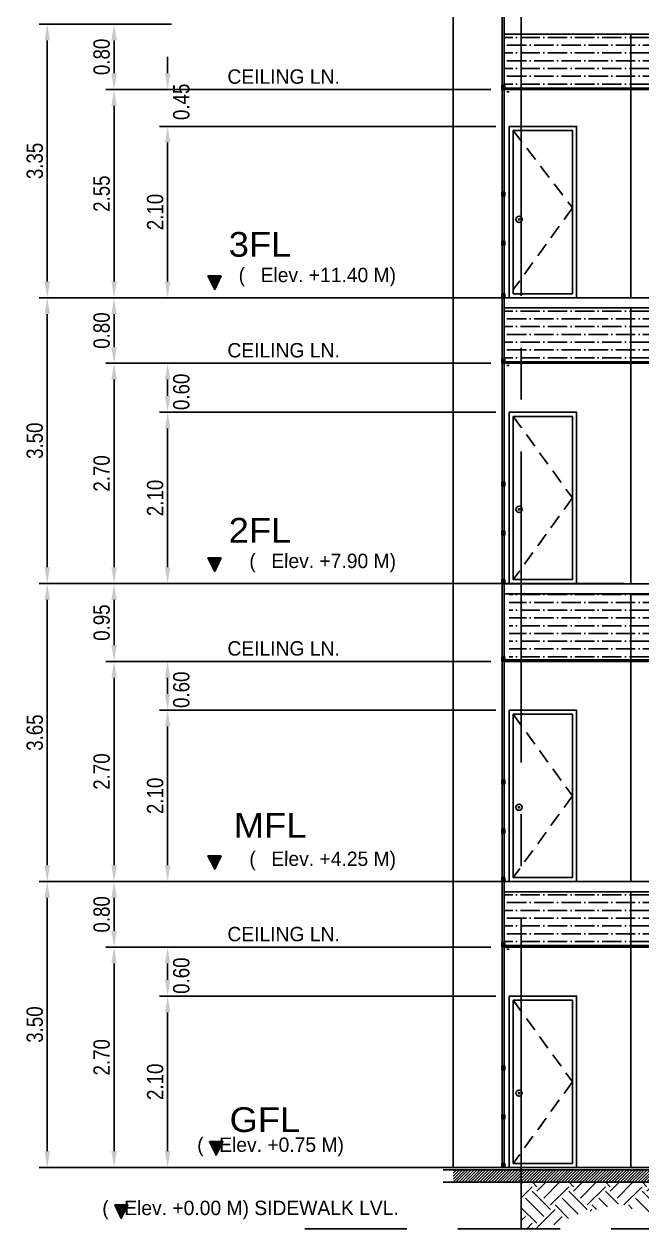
# Model space of a CAD drawing. Header units: millimetres. Extents: x 2148 to 2681, y 758 to 986.
# Drawn here: x 2431.73 to 2439.3, y 846.1 to 860.86 of the extents above; entities that cross this region are included whole.
import ezdxf

# ---------------------------------------------------------------- set-up
doc = ezdxf.new("R2010")
doc.units = ezdxf.units.MM
for name, pattern in [('27-A-2008-DD$0$LVL 11$0$xa-fp_t1_l11_39$0$HIDDEN2', [0.1875, 0.125, -0.0625]), ('CENTER2', [28.575, 19.05, -3.175, 3.175, -3.175]), ('HIDDEN', [0.375, 0.25, -0.125])]:
    doc.linetypes.add(name, pattern=pattern)
for name, color, linetype in [('A-DOOR', 2, 'Continuous'), ('A-Hatch', 253, 'Continuous'), ('A-Mullion', 2, 'Continuous'), ('A-wdw-glaz', 2, 'Continuous'), ('cladding', 2, 'Continuous'), ('ELAYOUT', 4, 'Continuous'), ('hacht', 8, 'Continuous'), ('HATCH', 8, 'Continuous'), ('S_GRID LINES', 252, 'Continuous')]:
    doc.layers.add(name, color=color, linetype=linetype)
doc.styles.add('ARIALNW', font='ARIALN.TTF')
doc.styles.add('MMTX$0$ESMX$0$X-OPTA1D', font='x-opta1d')
doc.dimstyles.new('DIM 100', dxfattribs={"dimtxt": 0.2, "dimasz": 0.2, "dimexe": 0.1, "dimexo": 0, "dimgap": 0.05, "dimtad": 1, "dimzin": 0, "dimdsep": 46, "dimtxsty": 'ARIALNW', "dimcen": 0.09, "dimclrd": 6, "dimclre": 6, "dimclrt": 13, "dimadec": 0, "dimazin": 0, "dimtfac": 1, "dimtofl": 0, "dimtmove": 2, "dimatfit": 3, "dimfxl": 1, "dimtolj": 1, "dimtzin": 0, "dimarcsym": 0})

# ---------------------------------------------------------------- blocks, each defined once
blk = doc.blocks.new('*D2667')
at = {"layer": 'cladding', "color": 6, "lineweight": -2, "transparency": 16777216}
for p, q in [((2437.45, 849.549), (2432.736, 849.549)), ((2432.836, 849.349), (2432.836, 847.049)), ((2438.154, 846.849), (2432.736, 846.849))]:
    blk.add_line(p, q, dxfattribs=at)
at = {"layer": 'cladding', "color": 6, "transparency": 16777216}
for points in [[(2432.803, 849.349), (2432.87, 849.349), (2432.836, 849.549)], [(2432.803, 847.049), (2432.87, 847.049), (2432.836, 846.849)]]:
    blk.add_solid(points, dxfattribs=at)
at = {"layer": 'Defpoints', "color": 0, "transparency": 16777216}
for p in [(2437.45, 849.549), (2432.836, 846.849), (2438.154, 846.849)]:
    blk.add_point(p, dxfattribs=at)
at = {"layer": 'cladding', "color": 13, "transparency": 16777216, "insert": (2432.684, 848.199), "char_height": 0.2, "attachment_point": 5, "rotation": 90, "style": 'ARIALNW'}
blk.add_mtext('\\A1;2.70', dxfattribs=at)
blk = doc.blocks.new('*D2668')
at = {"layer": 'cladding', "color": 6, "lineweight": -2, "transparency": 16777216}
for p, q in [((2433.541, 850.352), (2432.736, 850.352)), ((2432.836, 850.152), (2432.836, 849.749)), ((2433.541, 849.549), (2432.736, 849.549))]:
    blk.add_line(p, q, dxfattribs=at)
at = {"layer": 'cladding', "color": 6, "transparency": 16777216}
for points in [[(2432.803, 850.152), (2432.87, 850.152), (2432.836, 850.352)], [(2432.803, 849.749), (2432.87, 849.749), (2432.836, 849.549)]]:
    blk.add_solid(points, dxfattribs=at)
at = {"layer": 'Defpoints', "color": 0, "transparency": 16777216}
for p in [(2433.541, 850.352), (2432.836, 849.549), (2433.541, 849.549)]:
    blk.add_point(p, dxfattribs=at)
at = {"layer": 'cladding', "color": 13, "transparency": 16777216, "insert": (2432.684, 849.95), "char_height": 0.2, "attachment_point": 5, "rotation": 90, "style": 'ARIALNW'}
blk.add_mtext('\\A1;0.80', dxfattribs=at)
blk = doc.blocks.new('*D2669')
at = {"layer": 'cladding', "color": 6, "lineweight": -2, "transparency": 16777216}
for p, q in [((2437.512, 848.949), (2433.392, 848.949)), ((2433.492, 848.749), (2433.492, 847.049)), ((2439.086, 846.849), (2433.392, 846.849))]:
    blk.add_line(p, q, dxfattribs=at)
at = {"layer": 'cladding', "color": 6, "transparency": 16777216}
for points in [[(2433.459, 848.749), (2433.525, 848.749), (2433.492, 848.949)], [(2433.459, 847.049), (2433.525, 847.049), (2433.492, 846.849)]]:
    blk.add_solid(points, dxfattribs=at)
at = {"layer": 'Defpoints', "color": 0, "transparency": 16777216}
for p in [(2437.512, 848.949), (2433.492, 846.849), (2439.086, 846.849)]:
    blk.add_point(p, dxfattribs=at)
at = {"layer": 'cladding', "color": 13, "transparency": 16777216, "insert": (2433.34, 847.899), "char_height": 0.2, "attachment_point": 5, "rotation": 90, "style": 'ARIALNW'}
blk.add_mtext('\\A1;2.10', dxfattribs=at)
blk = doc.blocks.new('*D2670')
at = {"layer": 'cladding', "color": 6, "lineweight": -2, "transparency": 16777216}
for p, q in [((2437.45, 849.549), (2433.392, 849.549)), ((2433.492, 849.149), (2433.492, 849.349)), ((2437.512, 848.949), (2433.392, 848.949))]:
    blk.add_line(p, q, dxfattribs=at)
at = {"layer": 'cladding', "color": 6, "transparency": 16777216}
for points in [[(2433.459, 849.349), (2433.525, 849.349), (2433.492, 849.549)], [(2433.459, 849.149), (2433.525, 849.149), (2433.492, 848.949)]]:
    blk.add_solid(points, dxfattribs=at)
at = {"layer": 'Defpoints', "color": 0, "transparency": 16777216}
for p in [(2433.492, 849.549), (2437.45, 849.549), (2437.512, 848.949)]:
    blk.add_point(p, dxfattribs=at)
at = {"layer": 'cladding', "color": 13, "transparency": 16777216, "insert": (2433.66, 849.199), "char_height": 0.2, "attachment_point": 5, "rotation": 90, "style": 'ARIALNW'}
blk.add_mtext('\\A1;0.60', dxfattribs=at)
blk = doc.blocks.new('*D2671')
at = {"layer": 'cladding', "color": 6, "lineweight": -2, "transparency": 16777216}
for p, q in [((2437.45, 853.049), (2432.736, 853.049)), ((2432.836, 852.849), (2432.836, 850.552)), ((2438.154, 850.352), (2432.736, 850.352))]:
    blk.add_line(p, q, dxfattribs=at)
at = {"layer": 'cladding', "color": 6, "transparency": 16777216}
for points in [[(2432.803, 852.849), (2432.87, 852.849), (2432.836, 853.049)], [(2432.803, 850.552), (2432.87, 850.552), (2432.836, 850.352)]]:
    blk.add_solid(points, dxfattribs=at)
at = {"layer": 'Defpoints', "color": 0, "transparency": 16777216}
for p in [(2437.45, 853.049), (2432.836, 850.352), (2438.154, 850.352)]:
    blk.add_point(p, dxfattribs=at)
at = {"layer": 'cladding', "color": 13, "transparency": 16777216, "insert": (2432.684, 851.7), "char_height": 0.2, "attachment_point": 5, "rotation": 90, "style": 'ARIALNW'}
blk.add_mtext('\\A1;2.70', dxfattribs=at)
blk = doc.blocks.new('*D2672')
at = {"layer": 'cladding', "color": 6, "lineweight": -2, "transparency": 16777216}
for p, q in [((2433.541, 854.002), (2432.736, 854.002)), ((2432.836, 853.802), (2432.836, 853.249)), ((2433.541, 853.049), (2432.736, 853.049))]:
    blk.add_line(p, q, dxfattribs=at)
at = {"layer": 'cladding', "color": 6, "transparency": 16777216}
for points in [[(2432.803, 853.802), (2432.87, 853.802), (2432.836, 854.002)], [(2432.803, 853.249), (2432.87, 853.249), (2432.836, 853.049)]]:
    blk.add_solid(points, dxfattribs=at)
at = {"layer": 'Defpoints', "color": 0, "transparency": 16777216}
for p in [(2433.541, 854.002), (2432.836, 853.049), (2433.541, 853.049)]:
    blk.add_point(p, dxfattribs=at)
at = {"layer": 'cladding', "color": 13, "transparency": 16777216, "insert": (2432.684, 853.525), "char_height": 0.2, "attachment_point": 5, "rotation": 90, "style": 'ARIALNW'}
blk.add_mtext('\\A1;0.95', dxfattribs=at)
blk = doc.blocks.new('*D2673')
at = {"layer": 'cladding', "color": 6, "lineweight": -2, "transparency": 16777216}
for p, q in [((2437.512, 852.452), (2433.392, 852.452)), ((2433.492, 852.252), (2433.492, 850.552)), ((2439.086, 850.352), (2433.392, 850.352))]:
    blk.add_line(p, q, dxfattribs=at)
at = {"layer": 'cladding', "color": 6, "transparency": 16777216}
for points in [[(2433.459, 852.252), (2433.525, 852.252), (2433.492, 852.452)], [(2433.459, 850.552), (2433.525, 850.552), (2433.492, 850.352)]]:
    blk.add_solid(points, dxfattribs=at)
at = {"layer": 'Defpoints', "color": 0, "transparency": 16777216}
for p in [(2437.512, 852.452), (2433.492, 850.352), (2439.086, 850.352)]:
    blk.add_point(p, dxfattribs=at)
at = {"layer": 'cladding', "color": 13, "transparency": 16777216, "insert": (2433.34, 851.402), "char_height": 0.2, "attachment_point": 5, "rotation": 90, "style": 'ARIALNW'}
blk.add_mtext('\\A1;2.10', dxfattribs=at)
blk = doc.blocks.new('*D2674')
at = {"layer": 'cladding', "color": 6, "lineweight": -2, "transparency": 16777216}
for p, q in [((2437.45, 853.049), (2433.392, 853.049)), ((2433.492, 852.652), (2433.492, 852.849)), ((2437.512, 852.452), (2433.392, 852.452))]:
    blk.add_line(p, q, dxfattribs=at)
at = {"layer": 'cladding', "color": 6, "transparency": 16777216}
for points in [[(2433.459, 852.849), (2433.525, 852.849), (2433.492, 853.049)], [(2433.459, 852.652), (2433.525, 852.652), (2433.492, 852.452)]]:
    blk.add_solid(points, dxfattribs=at)
at = {"layer": 'Defpoints', "color": 0, "transparency": 16777216}
for p in [(2433.492, 853.049), (2437.45, 853.049), (2437.512, 852.452)]:
    blk.add_point(p, dxfattribs=at)
at = {"layer": 'cladding', "color": 13, "transparency": 16777216, "insert": (2433.66, 852.702), "char_height": 0.2, "attachment_point": 5, "rotation": 90, "style": 'ARIALNW'}
blk.add_mtext('\\A1;0.60', dxfattribs=at)
blk = doc.blocks.new('*D2675')
at = {"layer": 'cladding', "color": 6, "lineweight": -2, "transparency": 16777216}
for p, q in [((2437.45, 856.702), (2432.736, 856.702)), ((2432.836, 856.502), (2432.836, 854.202)), ((2438.154, 854.002), (2432.736, 854.002))]:
    blk.add_line(p, q, dxfattribs=at)
at = {"layer": 'cladding', "color": 6, "transparency": 16777216}
for points in [[(2432.803, 856.502), (2432.87, 856.502), (2432.836, 856.702)], [(2432.803, 854.202), (2432.87, 854.202), (2432.836, 854.002)]]:
    blk.add_solid(points, dxfattribs=at)
at = {"layer": 'Defpoints', "color": 0, "transparency": 16777216}
for p in [(2437.45, 856.702), (2432.836, 854.002), (2438.154, 854.002)]:
    blk.add_point(p, dxfattribs=at)
at = {"layer": 'cladding', "color": 13, "transparency": 16777216, "insert": (2432.684, 855.352), "char_height": 0.2, "attachment_point": 5, "rotation": 90, "style": 'ARIALNW'}
blk.add_mtext('\\A1;2.70', dxfattribs=at)
blk = doc.blocks.new('*D2676')
at = {"layer": 'cladding', "color": 6, "lineweight": -2, "transparency": 16777216}
for p, q in [((2433.541, 857.505), (2432.736, 857.505)), ((2432.836, 857.305), (2432.836, 856.902)), ((2433.541, 856.702), (2432.736, 856.702))]:
    blk.add_line(p, q, dxfattribs=at)
at = {"layer": 'cladding', "color": 6, "transparency": 16777216}
for points in [[(2432.803, 857.305), (2432.87, 857.305), (2432.836, 857.505)], [(2432.803, 856.902), (2432.87, 856.902), (2432.836, 856.702)]]:
    blk.add_solid(points, dxfattribs=at)
at = {"layer": 'Defpoints', "color": 0, "transparency": 16777216}
for p in [(2433.541, 857.505), (2432.836, 856.702), (2433.541, 856.702)]:
    blk.add_point(p, dxfattribs=at)
at = {"layer": 'cladding', "color": 13, "transparency": 16777216, "insert": (2432.684, 857.103), "char_height": 0.2, "attachment_point": 5, "rotation": 90, "style": 'ARIALNW'}
blk.add_mtext('\\A1;0.80', dxfattribs=at)
blk = doc.blocks.new('*D2677')
at = {"layer": 'cladding', "color": 6, "lineweight": -2, "transparency": 16777216}
for p, q in [((2437.512, 856.102), (2433.392, 856.102)), ((2433.492, 855.902), (2433.492, 854.202)), ((2439.086, 854.002), (2433.392, 854.002))]:
    blk.add_line(p, q, dxfattribs=at)
at = {"layer": 'cladding', "color": 6, "transparency": 16777216}
for points in [[(2433.459, 855.902), (2433.525, 855.902), (2433.492, 856.102)], [(2433.459, 854.202), (2433.525, 854.202), (2433.492, 854.002)]]:
    blk.add_solid(points, dxfattribs=at)
at = {"layer": 'Defpoints', "color": 0, "transparency": 16777216}
for p in [(2437.512, 856.102), (2433.492, 854.002), (2439.086, 854.002)]:
    blk.add_point(p, dxfattribs=at)
at = {"layer": 'cladding', "color": 13, "transparency": 16777216, "insert": (2433.34, 855.052), "char_height": 0.2, "attachment_point": 5, "rotation": 90, "style": 'ARIALNW'}
blk.add_mtext('\\A1;2.10', dxfattribs=at)
blk = doc.blocks.new('*D2678')
at = {"layer": 'cladding', "color": 6, "lineweight": -2, "transparency": 16777216}
for p, q in [((2437.45, 856.702), (2433.392, 856.702)), ((2433.492, 856.302), (2433.492, 856.502)), ((2437.512, 856.102), (2433.392, 856.102))]:
    blk.add_line(p, q, dxfattribs=at)
at = {"layer": 'cladding', "color": 6, "transparency": 16777216}
for points in [[(2433.459, 856.502), (2433.525, 856.502), (2433.492, 856.702)], [(2433.459, 856.302), (2433.525, 856.302), (2433.492, 856.102)]]:
    blk.add_solid(points, dxfattribs=at)
at = {"layer": 'Defpoints', "color": 0, "transparency": 16777216}
for p in [(2433.492, 856.702), (2437.45, 856.702), (2437.512, 856.102)]:
    blk.add_point(p, dxfattribs=at)
at = {"layer": 'cladding', "color": 13, "transparency": 16777216, "insert": (2433.66, 856.352), "char_height": 0.2, "attachment_point": 5, "rotation": 90, "style": 'ARIALNW'}
blk.add_mtext('\\A1;0.60', dxfattribs=at)
blk = doc.blocks.new('*D2679')
at = {"layer": 'cladding', "color": 6, "lineweight": -2, "transparency": 16777216}
for p, q in [((2437.45, 860.055), (2432.736, 860.055)), ((2432.836, 859.855), (2432.836, 857.705)), ((2438.154, 857.505), (2432.736, 857.505))]:
    blk.add_line(p, q, dxfattribs=at)
at = {"layer": 'cladding', "color": 6, "transparency": 16777216}
for points in [[(2432.803, 859.855), (2432.87, 859.855), (2432.836, 860.055)], [(2432.803, 857.705), (2432.87, 857.705), (2432.836, 857.505)]]:
    blk.add_solid(points, dxfattribs=at)
at = {"layer": 'Defpoints', "color": 0, "transparency": 16777216}
for p in [(2437.45, 860.055), (2432.836, 857.505), (2438.154, 857.505)]:
    blk.add_point(p, dxfattribs=at)
at = {"layer": 'cladding', "color": 13, "transparency": 16777216, "insert": (2432.684, 858.78), "char_height": 0.2, "attachment_point": 5, "rotation": 90, "style": 'ARIALNW'}
blk.add_mtext('\\A1;2.55', dxfattribs=at)
blk = doc.blocks.new('*D2680')
at = {"layer": 'cladding', "color": 6, "lineweight": -2, "transparency": 16777216}
for p, q in [((2433.541, 860.858), (2432.736, 860.858)), ((2432.836, 860.658), (2432.836, 860.255)), ((2433.492, 860.055), (2432.736, 860.055))]:
    blk.add_line(p, q, dxfattribs=at)
at = {"layer": 'cladding', "color": 6, "transparency": 16777216}
for points in [[(2432.803, 860.658), (2432.87, 860.658), (2432.836, 860.858)], [(2432.803, 860.255), (2432.87, 860.255), (2432.836, 860.055)]]:
    blk.add_solid(points, dxfattribs=at)
at = {"layer": 'Defpoints', "color": 0, "transparency": 16777216}
for p in [(2433.541, 860.858), (2432.836, 860.055), (2433.492, 860.055)]:
    blk.add_point(p, dxfattribs=at)
at = {"layer": 'cladding', "color": 13, "transparency": 16777216, "insert": (2432.684, 860.456), "char_height": 0.2, "attachment_point": 5, "rotation": 90, "style": 'ARIALNW'}
blk.add_mtext('\\A1;0.80', dxfattribs=at)
blk = doc.blocks.new('*D2681')
at = {"layer": 'cladding', "color": 6, "lineweight": -2, "transparency": 16777216}
for p, q in [((2437.512, 859.605), (2433.392, 859.605)), ((2433.492, 859.405), (2433.492, 857.705)), ((2439.086, 857.505), (2433.392, 857.505))]:
    blk.add_line(p, q, dxfattribs=at)
at = {"layer": 'cladding', "color": 6, "transparency": 16777216}
for points in [[(2433.459, 859.405), (2433.525, 859.405), (2433.492, 859.605)], [(2433.459, 857.705), (2433.525, 857.705), (2433.492, 857.505)]]:
    blk.add_solid(points, dxfattribs=at)
at = {"layer": 'Defpoints', "color": 0, "transparency": 16777216}
for p in [(2437.512, 859.605), (2433.492, 857.505), (2439.086, 857.505)]:
    blk.add_point(p, dxfattribs=at)
at = {"layer": 'cladding', "color": 13, "transparency": 16777216, "insert": (2433.34, 858.555), "char_height": 0.2, "attachment_point": 5, "rotation": 90, "style": 'ARIALNW'}
blk.add_mtext('\\A1;2.10', dxfattribs=at)
blk = doc.blocks.new('*D2682')
at = {"layer": 'cladding', "color": 6, "lineweight": -2, "transparency": 16777216}
for p, q in [((2433.492, 860.255), (2433.492, 860.455)), ((2437.45, 860.055), (2433.392, 860.055)), ((2437.512, 859.605), (2433.392, 859.605)), ((2433.492, 859.405), (2433.492, 859.205))]:
    blk.add_line(p, q, dxfattribs=at)
at = {"layer": 'cladding', "color": 6, "transparency": 16777216}
for points in [[(2433.459, 860.255), (2433.525, 860.255), (2433.492, 860.055)], [(2433.459, 859.405), (2433.525, 859.405), (2433.492, 859.605)]]:
    blk.add_solid(points, dxfattribs=at)
at = {"layer": 'Defpoints', "color": 0, "transparency": 16777216}
for p in [(2433.492, 860.055), (2437.45, 860.055), (2437.512, 859.605)]:
    blk.add_point(p, dxfattribs=at)
at = {"layer": 'cladding', "color": 13, "transparency": 16777216, "insert": (2433.66, 859.905), "char_height": 0.2, "attachment_point": 5, "rotation": 90, "style": 'ARIALNW'}
blk.add_mtext('\\A1;0.45', dxfattribs=at)
blk = doc.blocks.new('*D2702')
at = {"layer": 'cladding', "color": 6, "linetype": 'ByBlock', "lineweight": -2, "transparency": 16777216}
for p, q in [((2432.736, 854.002), (2431.917, 854.002)), ((2432.017, 850.552), (2432.017, 853.802)), ((2432.736, 850.352), (2431.917, 850.352))]:
    blk.add_line(p, q, dxfattribs=at)
at = {"layer": 'cladding', "color": 6, "transparency": 16777216}
for points in [[(2431.984, 853.802), (2432.051, 853.802), (2432.017, 854.002)], [(2431.984, 850.552), (2432.051, 850.552), (2432.017, 850.352)]]:
    blk.add_solid(points, dxfattribs=at)
at = {"layer": 'Defpoints', "color": 0, "transparency": 16777216}
for p in [(2432.017, 854.002), (2432.736, 854.002), (2432.736, 850.352)]:
    blk.add_point(p, dxfattribs=at)
at = {"layer": 'cladding', "color": 13, "transparency": 16777216, "insert": (2431.865, 852.177), "char_height": 0.2, "attachment_point": 5, "rotation": 90, "style": 'ARIALNW'}
blk.add_mtext('\\A1;3.65', dxfattribs=at)
blk = doc.blocks.new('*D2703')
at = {"layer": 'cladding', "color": 6, "linetype": 'ByBlock', "lineweight": -2, "transparency": 16777216}
for p, q in [((2432.327, 850.352), (2431.917, 850.352)), ((2432.017, 850.152), (2432.017, 847.049)), ((2432.736, 846.849), (2431.917, 846.849))]:
    blk.add_line(p, q, dxfattribs=at)
at = {"layer": 'cladding', "color": 6, "transparency": 16777216}
for points in [[(2431.984, 850.152), (2432.051, 850.152), (2432.017, 850.352)], [(2431.984, 847.049), (2432.051, 847.049), (2432.017, 846.849)]]:
    blk.add_solid(points, dxfattribs=at)
at = {"layer": 'Defpoints', "color": 0, "transparency": 16777216}
for p in [(2432.327, 850.352), (2432.017, 846.849), (2432.736, 846.849)]:
    blk.add_point(p, dxfattribs=at)
at = {"layer": 'cladding', "color": 13, "transparency": 16777216, "insert": (2431.865, 848.6), "char_height": 0.2, "attachment_point": 5, "rotation": 90, "style": 'ARIALNW'}
blk.add_mtext('\\A1;3.50', dxfattribs=at)
blk = doc.blocks.new('*D2704')
at = {"layer": 'cladding', "color": 6, "linetype": 'ByBlock', "lineweight": -2, "transparency": 16777216}
for p, q in [((2432.736, 857.505), (2431.917, 857.505)), ((2432.017, 854.202), (2432.017, 857.305)), ((2432.327, 854.002), (2431.917, 854.002))]:
    blk.add_line(p, q, dxfattribs=at)
at = {"layer": 'cladding', "color": 6, "transparency": 16777216}
for points in [[(2431.984, 857.305), (2432.051, 857.305), (2432.017, 857.505)], [(2431.984, 854.202), (2432.051, 854.202), (2432.017, 854.002)]]:
    blk.add_solid(points, dxfattribs=at)
at = {"layer": 'Defpoints', "color": 0, "transparency": 16777216}
for p in [(2432.017, 857.505), (2432.736, 857.505), (2432.327, 854.002)]:
    blk.add_point(p, dxfattribs=at)
at = {"layer": 'cladding', "color": 13, "transparency": 16777216, "insert": (2431.865, 855.753), "char_height": 0.2, "attachment_point": 5, "rotation": 90, "style": 'ARIALNW'}
blk.add_mtext('\\A1;3.50', dxfattribs=at)
blk = doc.blocks.new('*D2705')
at = {"layer": 'cladding', "color": 6, "linetype": 'ByBlock', "lineweight": -2, "transparency": 16777216}
for p, q in [((2432.736, 860.858), (2431.917, 860.858)), ((2432.017, 860.658), (2432.017, 857.705)), ((2432.736, 857.505), (2431.917, 857.505))]:
    blk.add_line(p, q, dxfattribs=at)
at = {"layer": 'cladding', "color": 6, "transparency": 16777216}
for points in [[(2431.984, 860.658), (2432.051, 860.658), (2432.017, 860.858)], [(2431.984, 857.705), (2432.051, 857.705), (2432.017, 857.505)]]:
    blk.add_solid(points, dxfattribs=at)
at = {"layer": 'Defpoints', "color": 0, "transparency": 16777216}
for p in [(2432.736, 860.858), (2432.017, 857.505), (2432.736, 857.505)]:
    blk.add_point(p, dxfattribs=at)
at = {"layer": 'cladding', "color": 13, "transparency": 16777216, "insert": (2431.865, 859.181), "char_height": 0.2, "attachment_point": 5, "rotation": 90, "style": 'ARIALNW'}
blk.add_mtext('\\A1;3.35', dxfattribs=at)

msp = doc.modelspace()

# ---------------------------------------------------------------- hatches: boundary and pattern name
for points in [[(2434.14786, 857.7716718), (2433.9851116, 857.7716718), (2434.0682628, 857.6054778)], [(2434.14786, 854.3186961), (2433.9851116, 854.3186961), (2434.0682628, 854.1525021)], [(2434.14786, 850.6686961), (2433.9851116, 850.6686961), (2434.0682628, 850.5025021)], [(2434.0068029, 847.1657204), (2434.1695514, 847.1657204), (2434.0864002, 846.9995264)], [(2432.8435772, 846.3911705), (2433.0063256, 846.3911705), (2432.9231744, 846.2249765)]]:
    msp.add_hatch(color=2).paths.add_polyline_path(points)
at = {"layer": 'hacht'}
h = msp.add_hatch(dxfattribs=at)
h.set_pattern_fill('ANSI36', color=256, scale=0.03, angle=135, style=0)
h.set_pattern_definition([(180, (-20.25471, -19.7964), (-0.1666875, -0.09525), [0.238125, -0.047625, 0, -0.047625])])
h.paths.add_polyline_path([(2437.6753349, 860.7326036), (2437.6211727, 860.7326036), (2437.6211727, 860.6826035), (2437.6160165, 860.6826035), (2437.6160165, 859.9746279), (2437.6753349, 859.9746279)])
h.paths.add_polyline_path([(2439.1718458, 860.0546279), (2440.9389087, 860.0546279), (2440.9389087, 860.7326036), (2439.1718458, 860.7326036)])
h.paths.add_polyline_path([(2438.5003803, 860.0746279), (2439.1718458, 860.0746279), (2439.1718458, 860.7326036), (2438.5003803, 860.7326036)])
h.paths.add_polyline_path([(2437.6753349, 860.0746279), (2438.5003803, 860.0746279), (2438.5003803, 860.7326036), (2437.6753349, 860.7326036)])
h = msp.add_hatch(dxfattribs=at)
h.set_pattern_fill('ANSI36', color=256, scale=0.03, angle=135, style=0)
h.set_pattern_definition([(180, (-20.25471, -23.14937), (-0.1666875, -0.09525), [0.238125, -0.047625, 0, -0.047625])])
h.paths.add_polyline_path([(2437.6753349, 857.3796279), (2437.6211727, 857.3796279), (2437.6211727, 857.3296278), (2437.6160165, 857.3296278), (2437.6160165, 856.6216522), (2437.6753349, 856.6216522)])
h.paths.add_polyline_path([(2439.1718458, 856.7016522), (2440.9389087, 856.7016522), (2440.9389087, 857.3796279), (2439.1718458, 857.3796279)])
h.paths.add_polyline_path([(2438.5003803, 856.7216522), (2439.1718458, 856.7216522), (2439.1718458, 857.3796279), (2438.5003803, 857.3796279)])
h.paths.add_polyline_path([(2437.6753349, 856.7216522), (2438.5003803, 856.7216522), (2438.5003803, 857.3796279), (2437.6753349, 857.3796279)])
h = msp.add_hatch(dxfattribs=at)
h.set_pattern_fill('ANSI36', color=256, scale=0.03, angle=135, style=0)
h.set_pattern_definition([(180, (-20.25471, -9.28747), (-0.1666875, -0.09525), [0.238125, -0.047625, 0, -0.047625])])
h.paths.add_polyline_path([(2437.6753349, 853.0686765), (2438.5003803, 853.0686765), (2438.5003803, 853.9266522), (2437.6753349, 853.9266522)])
h.paths.add_polyline_path([(2439.1718458, 853.9266522), (2438.5003803, 853.9266522), (2438.5003803, 853.0686765), (2439.1718458, 853.0686765)])
h.paths.add_polyline_path([(2440.9389087, 853.0686765), (2440.9389087, 853.9266522), (2439.1718458, 853.9266522), (2439.1718458, 853.0686765)])
h.paths.add_polyline_path([(2440.9389087, 853.9266522), (2440.9389087, 853.0686765), (2446.7369789, 853.0686765), (2446.7369789, 853.9266522)])
edge = h.paths.add_edge_path()
edge.add_line((2447.0107204, 853.8766522), (2446.7369789, 853.8766522))
edge.add_line((2446.7369789, 853.8766522), (2446.7369789, 853.2964086))
edge.add_line((2446.7369789, 853.2964086), (2447.0107204, 853.2964086))
edge.add_line((2447.0107204, 853.2964086), (2447.0107204, 853.3150136))
edge.add_line((2447.0107204, 853.3150136), (2446.8357714, 853.3150136))
edge.add_arc((2446.8357714, 853.3222691), 0.0072555, 184.29209351, 270, ccw=False)
edge.add_line((2446.8285363, 853.3217261), (2446.8285363, 853.8513348))
edge.add_arc((2446.8357714, 853.8507918), 0.0072555, 90.36544512, 175.70790659, ccw=False)
edge.add_line((2446.8357251, 853.8580471), (2447.0107204, 853.8580471))
edge.add_line((2447.0107204, 853.8580471), (2447.0107204, 853.8766522))
h = msp.add_hatch(dxfattribs=at)
h.set_pattern_fill('ANSI36', color=256, scale=0.03, angle=135, style=0)
h.set_pattern_definition([(180, (-20.25471, -30.30235), (-0.1666875, -0.09525), [0.238125, -0.047625, 0, -0.047625])])
h.paths.add_polyline_path([(2437.6753349, 850.2266522), (2437.6211727, 850.2266522), (2437.6211727, 850.1766521), (2437.6160165, 850.1766521), (2437.6160165, 849.4686765), (2437.6753349, 849.4686765)])
h.paths.add_polyline_path([(2439.1718458, 849.5486765), (2440.9389087, 849.5486765), (2440.9389087, 850.2266522), (2439.1718458, 850.2266522)])
h.paths.add_polyline_path([(2438.5003803, 849.5686765), (2439.1718458, 849.5686765), (2439.1718458, 850.2266522), (2438.5003803, 850.2266522)])
h.paths.add_polyline_path([(2437.6753349, 849.5686765), (2438.5003803, 849.5686765), (2438.5003803, 850.2266522), (2437.6753349, 850.2266522)])
h = msp.add_hatch(dxfattribs=at)
h.set_pattern_fill('EARTH', color=256, scale=0.05, angle=45, style=0)
h.set_pattern_definition([(45, (-16.12157, 3e-13), (3e-17, 0.449012806), [0.3175, -0.3175]), (45, (-16.20576, 0.0842), (3e-17, 0.449012806), [0.3175, -0.3175]), (45, (-16.28995, 0.16838), (3e-17, 0.449012806), [0.3175, -0.3175]), (135, (-16.28995, 0.2245), (-0.449012806, 3e-17), [0.3175, -0.3175]), (135, (-16.20576, 0.3087), (-0.449012806, 3e-17), [0.3175, -0.3175]), (135, (-16.12157, 0.3929), (-0.449012806, 3e-17), [0.3175, -0.3175])])
h.paths.add_polyline_path([(2438.1088204, 846.0986765), (2438.5220769, 846.2769287), (2439.0118598, 846.3992955), (2439.4098109, 846.2692812), (2439.708271, 846.0986765), (2439.9761204, 846.2310414), (2440.3434609, 846.2310414), (2440.5347838, 846.0986765), (2440.9389087, 846.0986765), (2440.9389087, 846.6676818), (2437.8227137, 846.6676818), (2437.8227137, 846.0986765)])
at = {"layer": 'HATCH'}
h = msp.add_hatch(dxfattribs=at)
h.set_pattern_fill('ANSI31', color=256, scale=0.008, style=0)
h.set_pattern_definition([(45, (-20.25471, -9.28747), (-0.01796051224, 0.01796051224), [])])
h.paths.add_polyline_path([(2436.9901393, 846.8190308), (2436.9901393, 846.6676818), (2441.1089812, 846.6676818), (2441.1089812, 846.8190308)])

# ---------------------------------------------------------------- linework, layer by layer
at = {"color": 2, "elevation": 0}
for points in [[(2434.14786, 857.7716718), (2433.9851116, 857.7716718), (2434.0682628, 857.6054778), (2434.14786, 857.7716718)], [(2434.14786, 854.3186961), (2433.9851116, 854.3186961), (2434.0682628, 854.1525021), (2434.14786, 854.3186961)], [(2434.14786, 850.6686961), (2433.9851116, 850.6686961), (2434.0682628, 850.5025021), (2434.14786, 850.6686961)], [(2434.0068029, 847.1657204), (2434.1695514, 847.1657204), (2434.0864002, 846.9995264), (2434.0068029, 847.1657204)], [(2432.8435772, 846.3911705), (2433.0063256, 846.3911705), (2432.9231744, 846.2249765), (2432.8435772, 846.3911705)]]:
    msp.add_lwpolyline(points, dxfattribs=at)
at = {"layer": 'A-DOOR'}
for p, q in [((2438.5003803, 859.6046279, 0), (2437.6753349, 859.6046279, 0)), ((2438.5003803, 856.1016522, 0), (2437.6753349, 856.1016522, 0)), ((2438.5003803, 852.4516522, 0), (2437.6753349, 852.4516522, 0)), ((2438.5003803, 848.9486765, 0), (2437.6753349, 848.9486765, 0))]:
    msp.add_line(p, q, dxfattribs=at)
at = {"layer": 'A-DOOR', "elevation": 0}
for points in [[(2437.6753349, 859.6046279), (2438.5003803, 859.6046279), (2438.5003803, 857.5046279), (2437.6753349, 857.5046279)], [(2437.7253349, 859.5546279), (2438.4503803, 859.5546279), (2438.4503803, 857.5546279), (2437.7253349, 857.5546279)], [(2437.6753349, 856.1016522), (2438.5003803, 856.1016522), (2438.5003803, 854.0016522), (2437.6753349, 854.0016522)], [(2437.7253349, 856.0516522), (2438.4503803, 856.0516522), (2438.4503803, 854.0516522), (2437.7253349, 854.0516522)], [(2437.6753349, 852.4516522), (2438.5003803, 852.4516522), (2438.5003803, 850.3516522), (2437.6753349, 850.3516522)], [(2437.7253349, 852.4016522), (2438.4503803, 852.4016522), (2438.4503803, 850.4016522), (2437.7253349, 850.4016522)], [(2437.6753349, 848.9486765), (2438.5003803, 848.9486765), (2438.5003803, 846.8486765), (2437.6753349, 846.8486765)], [(2437.7253349, 848.8986765), (2438.4503803, 848.8986765), (2438.4503803, 846.8986765), (2437.7253349, 846.8986765)]]:
    msp.add_lwpolyline(points, close=True, dxfattribs=at)
at = {"layer": 'A-DOOR'}
for centre, radius in [((2437.796255, 858.4653827, 0), 0.0371384), ((2437.796255, 858.4653827, 0), 0.0081208), ((2437.796255, 854.912407, 0), 0.0371384), ((2437.796255, 854.912407, 0), 0.0081208), ((2437.796255, 851.262407, 0), 0.0371384), ((2437.796255, 851.262407, 0), 0.0081208), ((2437.796255, 847.7594313, 0), 0.0371384), ((2437.796255, 847.7594313, 0), 0.0081208)]:
    msp.add_circle(centre, radius, dxfattribs=at)
at = {"layer": 'A-Hatch'}
for p, q in [((2436.9901393, 846.8486765, 0), (2436.9901393, 877.7474821, 0)), ((2439.1660105, 857.5046279, 0), (2439.1660105, 860.7326036, 0)), ((2439.1660105, 854.0016522, 0), (2439.1660105, 857.3796279, 0)), ((2439.1660105, 850.3516522, 0), (2439.1660105, 853.8766522, 0)), ((2439.1660105, 846.8486765, 0), (2439.1660105, 850.2266522, 0))]:
    msp.add_line(p, q, dxfattribs=at)
at = {"layer": 'A-Mullion'}
for p, q in [((2437.5910165, 860.1067683, 0), (2437.6160165, 860.1067683, 0)), ((2437.5910165, 860.0567683, 0), (2437.6160165, 860.0567683, 0)), ((2437.6038264, 860.1067683, 0), (2437.6035165, 860.0567683, 0)), ((2437.5910165, 858.7996279, 0), (2437.6160165, 858.7996279, 0)), ((2437.5910165, 858.7496279, 0), (2437.6160165, 858.7496279, 0)), ((2437.6038264, 858.7996279, 0), (2437.6035165, 858.7496279, 0)), ((2437.5910165, 858.1996279, 0), (2437.6160165, 858.1996279, 0)), ((2437.5910165, 858.1496279, 0), (2437.6160165, 858.1496279, 0)), ((2437.6035165, 858.1996279, 0), (2437.6035165, 858.1496279, 0)), ((2437.5910165, 857.5546279, 0), (2437.6160165, 857.5546279, 0)), ((2437.5910165, 857.5046279, 0), (2437.6160165, 857.5046279, 0)), ((2437.5910165, 857.5046279, 0), (2437.6160165, 857.5046279, 0)), ((2437.6038264, 857.5546279, 0), (2437.6035165, 857.5046279, 0)), ((2437.5910165, 856.7537926, 0), (2437.6160165, 856.7537926, 0)), ((2437.6038264, 856.7537926, 0), (2437.6035165, 856.7037926, 0)), ((2437.5910165, 856.7037926, 0), (2437.6160165, 856.7037926, 0)), ((2437.5910165, 855.2466522, 0), (2437.6160165, 855.2466522, 0)), ((2437.5910165, 855.1966522, 0), (2437.6160165, 855.1966522, 0)), ((2437.6038264, 855.2466522, 0), (2437.6035165, 855.1966522, 0)), ((2437.5910165, 854.6466522, 0), (2437.6160165, 854.6466522, 0)), ((2437.5910165, 854.5966522, 0), (2437.6160165, 854.5966522, 0)), ((2437.6035165, 854.6466522, 0), (2437.6035165, 854.5966522, 0)), ((2437.5910165, 854.0516522, 0), (2437.6160165, 854.0516522, 0)), ((2437.5910165, 854.0016522, 0), (2437.6160165, 854.0016522, 0)), ((2437.5910165, 854.0016522, 0), (2437.6160165, 854.0016522, 0)), ((2437.6038264, 854.0516522, 0), (2437.6035165, 854.0016522, 0)), ((2437.5910165, 853.1037926, 0), (2437.6160165, 853.1037926, 0)), ((2437.5910165, 853.0537926, 0), (2437.6160165, 853.0537926, 0)), ((2437.6038264, 853.1037926, 0), (2437.6035165, 853.0537926, 0)), ((2437.5910165, 851.5966522, 0), (2437.6160165, 851.5966522, 0)), ((2437.6038264, 851.5966522, 0), (2437.6035165, 851.5466522, 0)), ((2437.5910165, 851.5466522, 0), (2437.6160165, 851.5466522, 0)), ((2437.5910165, 850.9966522, 0), (2437.6160165, 850.9966522, 0)), ((2437.6035165, 850.9966522, 0), (2437.6035165, 850.9466522, 0)), ((2437.5910165, 850.9466522, 0), (2437.6160165, 850.9466522, 0)), ((2437.5910165, 850.4016522, 0), (2437.6160165, 850.4016522, 0)), ((2437.6038264, 850.4016522, 0), (2437.6035165, 850.3516522, 0)), ((2437.5910165, 850.3516522, 0), (2437.6160165, 850.3516522, 0)), ((2437.5910165, 850.3516522, 0), (2437.6160165, 850.3516522, 0)), ((2437.5910165, 849.6008169, 0), (2437.6160165, 849.6008169, 0)), ((2437.5910165, 849.5508169, 0), (2437.6160165, 849.5508169, 0)), ((2437.6038264, 849.6008169, 0), (2437.6035165, 849.5508169, 0)), ((2437.5910165, 848.0936765, 0.0000001), (2437.6160165, 848.0936765, 0.0000001)), ((2437.5910165, 848.0436765, 0.0000001), (2437.6160165, 848.0436765, 0.0000001)), ((2437.6038264, 848.0936765, 0.0000001), (2437.6035165, 848.0436765, 0.0000001)), ((2437.5910165, 847.4936765, 0.0000001), (2437.6160165, 847.4936765, 0.0000001)), ((2437.5910165, 847.4436765, 0.0000001), (2437.6160165, 847.4436765, 0.0000001)), ((2437.6035165, 847.4936765, 0.0000001), (2437.6035165, 847.4436765, 0.0000001)), ((2437.5910165, 846.8986765, 0.0000001), (2437.6160165, 846.8986765, 0.0000001)), ((2437.5910165, 846.8486765, 0.0000001), (2437.6160165, 846.8486765, 0.0000001)), ((2437.5910165, 846.8486765, 0.0000001), (2437.6160165, 846.8486765, 0.0000001)), ((2437.6038264, 846.8986765, 0.0000001), (2437.6035165, 846.8486765, 0.0000001))]:
    msp.add_line(p, q, dxfattribs=at)
for points, elevation in [([(2437.5864801, 860.1067683), (2437.6211727, 860.1067683), (2437.6211727, 860.0567683), (2437.5864801, 860.0567683)], 0), ([(2437.5864801, 858.7996279), (2437.6211727, 858.7996279), (2437.6211727, 858.7496279), (2437.5864801, 858.7496279)], 0), ([(2437.5864801, 858.1996279), (2437.6211727, 858.1996279), (2437.6211727, 858.1496279), (2437.5864801, 858.1496279)], 0), ([(2437.5864801, 857.5546279), (2437.6211727, 857.5546279), (2437.6211727, 857.5046279), (2437.5864801, 857.5046279)], 0), ([(2437.5864801, 856.7537926), (2437.6211727, 856.7537926), (2437.6211727, 856.7037926), (2437.5864801, 856.7037926)], 0), ([(2437.5864801, 855.2466522), (2437.6211727, 855.2466522), (2437.6211727, 855.1966522), (2437.5864801, 855.1966522)], 0), ([(2437.5864801, 854.6466522), (2437.6211727, 854.6466522), (2437.6211727, 854.5966522), (2437.5864801, 854.5966522)], 0), ([(2437.5864801, 854.0516522), (2437.6211727, 854.0516522), (2437.6211727, 854.0016522), (2437.5864801, 854.0016522)], 0), ([(2437.5864801, 853.1037926), (2437.6211727, 853.1037926), (2437.6211727, 853.0537926), (2437.5864801, 853.0537926)], 0), ([(2437.5864801, 851.5966522), (2437.6211727, 851.5966522), (2437.6211727, 851.5466522), (2437.5864801, 851.5466522)], 0), ([(2437.5864801, 850.9966522), (2437.6211727, 850.9966522), (2437.6211727, 850.9466522), (2437.5864801, 850.9466522)], 0), ([(2437.5864801, 850.4016522), (2437.6211727, 850.4016522), (2437.6211727, 850.3516522), (2437.5864801, 850.3516522)], 0), ([(2437.5864801, 849.6008169), (2437.6211727, 849.6008169), (2437.6211727, 849.5508169), (2437.5864801, 849.5508169)], 0), ([(2437.5864801, 848.0936765), (2437.6211727, 848.0936765), (2437.6211727, 848.0436765), (2437.5864801, 848.0436765)], 0.0000001), ([(2437.5864801, 847.4936765), (2437.6211727, 847.4936765), (2437.6211727, 847.4436765), (2437.5864801, 847.4436765)], 0.0000001), ([(2437.5864801, 846.8986765), (2437.6211727, 846.8986765), (2437.6211727, 846.8486765), (2437.5864801, 846.8486765)], 0.0000001)]:
    msp.add_lwpolyline(points, close=True, dxfattribs=dict(at, elevation=elevation))
at = {"layer": 'A-wdw-glaz', "ltscale": 10}
for p, q in [((2437.5910165, 848.0936765, 0.0000001), (2437.5910165, 877.7474821, 0.0000001)), ((2437.6160165, 848.0936765, 0.0000001), (2437.6160165, 877.7474821, 0.0000001)), ((2437.5910165, 847.4936765, 0.0000001), (2437.5910165, 848.0436765, 0.0000001)), ((2437.6160165, 847.4936765, 0.0000001), (2437.6160165, 848.0436765, 0.0000001)), ((2437.5910165, 846.8986765, 0.0000001), (2437.5910165, 847.4436765, 0.0000001)), ((2437.6160165, 846.8986765, 0.0000001), (2437.6160165, 847.4436765, 0.0000001))]:
    msp.add_line(p, q, dxfattribs=at)
at = {"layer": 'cladding'}
for p, q in [((2437.6160165, 860.7326036, 0), (2447.1477137, 860.7326036, 0)), ((2437.6160165, 857.3796279, 0), (2447.1477137, 857.3796279, 0)), ((2437.6160165, 853.8766522, 0), (2447.1477137, 853.8766522, 0)), ((2437.6160165, 850.2266522, 0), (2447.1477137, 850.2266522, 0)), ((2435.1733653, 846.8486765, 0), (2449.7126583, 846.8486765, 0))]:
    msp.add_line(p, q, dxfattribs=at)
at = {"layer": 'ELAYOUT', "ltscale": 10}
for p, q in [((2437.6160165, 857.5046279, 0), (2447.1477137, 857.5046279, 0)), ((2437.6160165, 854.0016522, 0), (2447.1477137, 854.0016522, 0)), ((2437.6160165, 850.3516522, 0), (2447.1477137, 850.3516522, 0)), ((2436.8662353, 846.8190308, 0), (2441.1089812, 846.8190308, 0)), ((2436.8662353, 846.6676818, 0), (2441.1089812, 846.6676818, 0))]:
    msp.add_line(p, q, dxfattribs=at)
at = {"layer": 'ELAYOUT', "linetype": '27-A-2008-DD$0$LVL 11$0$xa-fp_t1_l11_39$0$HIDDEN2', "ltscale": 10}
msp.add_line((2435.1733653, 846.0986765, 0), (2451.3941205, 846.0986765, 0), dxfattribs=at)
at = {"layer": 'hacht'}
for p, q in [((2437.6160165, 860.0746279, 0), (2447.1377137, 860.0746279, 0)), ((2437.6160165, 860.0546279, 0), (2447.1477137, 860.0546279, 0)), ((2437.6160165, 856.7216522, 0), (2447.1377137, 856.7216522, 0)), ((2437.6160165, 856.7016522, 0), (2447.1477137, 856.7016522, 0)), ((2437.6160165, 853.0686765, 0), (2447.1377137, 853.0686765, 0)), ((2437.6160165, 853.0486765, 0), (2447.1477137, 853.0486765, 0)), ((2437.6160165, 849.5686765, 0), (2447.1007204, 849.5686765, 0)), ((2437.6160165, 849.5486765, 0), (2447.1007204, 849.5486765, 0))]:
    msp.add_line(p, q, dxfattribs=at)
at = {"layer": 'HATCH', "linetype": 'HIDDEN', "ltscale": 0.7}
for p, q in [((2437.7253349, 859.5546279, 0), (2438.4503803, 858.6046279, 0)), ((2438.4503803, 858.6046279, 0), (2437.7253349, 857.6046279, 0)), ((2437.7253349, 856.0516522, 0), (2438.4503803, 855.0516522, 0)), ((2438.4503803, 855.0516522, 0), (2437.7253349, 854.0516522, 0)), ((2437.7253349, 852.4016522, 0), (2438.4503803, 851.4016522, 0)), ((2438.4503803, 851.4016522, 0), (2437.7253349, 850.4016522, 0)), ((2437.7253349, 848.8986765, 0), (2438.4503803, 847.8986765, 0)), ((2438.4503803, 847.8986765, 0), (2437.7253349, 846.8986765, 0))]:
    msp.add_line(p, q, dxfattribs=at)
at = {"layer": 'S_GRID LINES', "linetype": 'CENTER2', "ltscale": 0.2}
msp.add_line((2437.8227137, 846.0964977, 0), (2437.8227137, 883.1528969, 0), dxfattribs=at)

# ---------------------------------------------------------------- texts
at = {"color": 2, "style": 'MMTX$0$ESMX$0$X-OPTA1D', "width": 1.1}
for s, p in [('3FL', (2434.2398404, 858.0075612, 0)), ('2FL', (2434.2398405, 854.5045855, 0)), ('MFL', (2434.3025942, 850.8902594, 0)), ('GFL', (2434.2507015, 847.2835494, 0))]:
    msp.add_text(s, height=0.3024, dxfattribs=at).set_placement(p)
at = {"color": 2, "char_height": 0.1764, "style": 'MMTX$0$ESMX$0$X-OPTA1D'}
for s, insert, width, attachment_point, rotation in [('CEILING LN.', (2434.2243362, 860.3027197, 0), 7.886992949, 1, 0.01263539), ('({\\fMicrosoft JhengHei|b0|i0|c0|p34; \\fMS Shell Dlg 2|b0|i0|c0|p0;\\H0.6666x;   }Elev. +11.40 M)', (2436.2896151, 857.8721818, 0), 7.887003976, 3, 359.98736461), ('CEILING LN.', (2434.2243362, 856.949744, 0), 7.886992949, 1, 0.01263539), ('({\\fMicrosoft JhengHei|b0|i0|c0|p34; \\fMS Shell Dlg 2|b0|i0|c0|p0;\\H0.6666x;   }Elev. +7.90 M)', (2436.289604, 854.3692061, 0), 7.886992949, 3, 359.98736461), ('CEILING LN.', (2434.2243362, 853.2967683, 0), 7.886992949, 1, 0.01263539), ('({\\fMicrosoft JhengHei|b0|i0|c0|p34; \\fMS Shell Dlg 2|b0|i0|c0|p0;\\H0.6666x;   }Elev. +4.25 M)', (2436.289604, 850.7192061, 0), 7.886992949, 3, 359.98736461), ('CEILING LN.', (2434.2243362, 849.7967683, 0), 7.886992949, 1, 0.01263539), ('({\\fMicrosoft JhengHei|b0|i0|c0|p34; \\fMS Shell Dlg 2|b0|i0|c0|p0;\\H0.6666x;   }Elev. +0.75 M)', (2433.8543126, 847.2162304, 0), 7.886992949, 1, 0.01263539), ('({\\fMicrosoft JhengHei|b0|i0|c0|p34; \\fMS Shell Dlg 2|b0|i0|c0|p0;\\H0.6666x;   }Elev. +0.00 M) SIDEWALK LVL.', (2432.6910869, 846.4416805, 0), 7.886992949, 1, 0.01263539)]:
    msp.add_mtext(s, dxfattribs=dict(at, insert=insert, width=width, attachment_point=attachment_point, rotation=rotation))

# ---------------------------------------------------------------- dimensions: what is measured, and where the dimension line sits
at = {"layer": 'cladding'}
for base, p1, p2, picture, middle in [((2432.0171668, 857.5046279, 0), (2432.7364715, 860.8576036, 0), (2432.7364715, 857.5046279, 0), '*D2705', (2431.8650522, 859.1811157, 0)), ((2432.0171668, 857.5046278, 0), (2432.3268191, 854.0016522, 0), (2432.7364715, 857.5046278, 0), '*D2704', (2431.8650522, 855.75314, 0)), ((2432.0171668, 854.0016522, 0), (2432.7364715, 850.3516522, 0), (2432.7364715, 854.0016522, 0), '*D2702', (2431.8650522, 852.1766522, 0)), ((2432.0171668, 846.8486765, 0), (2432.3268191, 850.3516522, 0), (2432.7364715, 846.8486765, 0), '*D2703', (2431.8650522, 848.6001643, 0))]:
    dim = msp.add_linear_dim(base=base, p1=p1, p2=p2, angle=90, dimstyle='DIM 100', dxfattribs=at)
    dim.commit()
    dim.dimension.update_dxf_attribs({"geometry": picture, "text_midpoint": middle})
for base, p1, p2, picture, middle in [((2432.8364715, 860.0546279, 0), (2433.5406308, 860.8576035, 0), (2433.4918916, 860.0546279, 0), '*D2680', (2432.6843569, 860.4561157, 0)), ((2432.8364715, 857.5046279, 0), (2437.450211, 860.0546279, 0), (2438.1541719, 857.5046279, 0), '*D2679', (2432.6843569, 858.7796279, 0)), ((2433.4918916, 857.5046279, 0), (2437.5118354, 859.6046279, 0), (2439.0856701, 857.5046279, 0), '*D2681', (2433.339777, 858.5546279, 0)), ((2432.8364715, 856.7016522, 0), (2433.5406308, 857.5046278, 0), (2433.5406308, 856.7016522, 0), '*D2676', (2432.6843569, 857.10314, 0)), ((2432.8364715, 854.0016522, 0), (2437.450211, 856.7016522, 0), (2438.1541719, 854.0016522, 0), '*D2675', (2432.6843569, 855.3516522, 0)), ((2433.4918916, 854.0016522, 0), (2437.5118354, 856.1016522, 0), (2439.0856701, 854.0016522, 0), '*D2677', (2433.339777, 855.0516522, 0)), ((2432.8364715, 853.0486765, 0), (2433.5406308, 854.0016522, 0), (2433.5406308, 853.0486765, 0), '*D2672', (2432.6843569, 853.5251643, 0)), ((2432.8364715, 850.3516522, 0), (2437.450211, 853.0486765, 0), (2438.1541719, 850.3516522, 0), '*D2671', (2432.6843569, 851.7001643, 0)), ((2433.4918916, 850.3516522, 0), (2437.5118354, 852.4516522, 0), (2439.0856701, 850.3516522, 0), '*D2673', (2433.339777, 851.4016522, 0)), ((2432.8364715, 849.5486765, 0), (2433.5406308, 850.3516522, 0), (2433.5406308, 849.5486765, 0), '*D2668', (2432.6843569, 849.9501643, 0)), ((2432.8364715, 846.8486765, 0), (2437.450211, 849.5486765, 0), (2438.1541719, 846.8486765, 0), '*D2667', (2432.6843569, 848.1986765, 0)), ((2433.4918916, 846.8486765, 0), (2437.5118354, 848.9486765, 0), (2439.0856701, 846.8486765, 0), '*D2669', (2433.339777, 847.8986765, 0))]:
    dim = msp.add_linear_dim(base=base, p1=p1, p2=p2, angle=90, dimstyle='DIM 100', override={"dimfxl": 0.03}, dxfattribs=at)
    dim.commit()
    dim.dimension.update_dxf_attribs({"geometry": picture, "text_midpoint": middle})
for base, p1, p2, picture, middle in [((2433.4918916, 860.0546279, 0), (2437.5118354, 859.6046279, 0), (2437.450211, 860.0546279, 0), '*D2682', (2433.6597221, 859.9046279, 0)), ((2433.4918916, 856.7016522, 0), (2437.5118354, 856.1016522, 0), (2437.450211, 856.7016522, 0), '*D2678', (2433.6597221, 856.3516522, 0)), ((2433.4918916, 853.0486765, 0), (2437.5118354, 852.4516522, 0), (2437.450211, 853.0486765, 0), '*D2674', (2433.6597221, 852.7016522, 0)), ((2433.4918916, 849.5486765, 0), (2437.5118354, 848.9486765, 0), (2437.450211, 849.5486765, 0), '*D2670', (2433.6597221, 849.1986765, 0))]:
    dim = msp.add_linear_dim(base=base, p1=p1, p2=p2, angle=90, dimstyle='DIM 100', override={"dimfxl": 0.03}, dxfattribs=at)
    dim.commit()
    dim.dimension.update_dxf_attribs({"geometry": picture, "text_midpoint": middle, "dimtype": 160})

doc.saveas('drawing.dxf')
